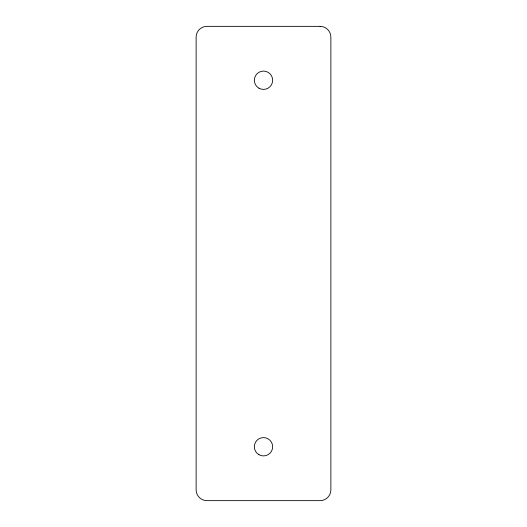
<?xml version="1.0" encoding="UTF-8"?>
<svg xmlns="http://www.w3.org/2000/svg" width="527" height="527" viewBox="0 0 527 527"><rect width="100%" height="100%" fill="white"/><g stroke="black" fill="none" stroke-linecap="round" stroke-linejoin="round"><path stroke-width="0.79" d="M320.093 26.35L206.907 26.35A10.777 10.777 0 0 0 196.13 37.127L196.13 489.873A10.777 10.777 0 0 0 206.907 500.65L320.093 500.65A10.777 10.777 0 0 0 330.87 489.873L330.87 37.127A10.777 10.777 0 0 0 320.093 26.35M258.922 454.689A9.163 9.163 0 0 0 272.663 446.751A9.163 9.163 0 0 0 258.922 438.82A9.163 9.163 0 0 0 258.922 454.689M258.922 88.18A9.163 9.163 0 0 0 272.663 80.249A9.163 9.163 0 0 0 258.922 72.311A9.163 9.163 0 0 0 258.922 88.18"/></g></svg>
